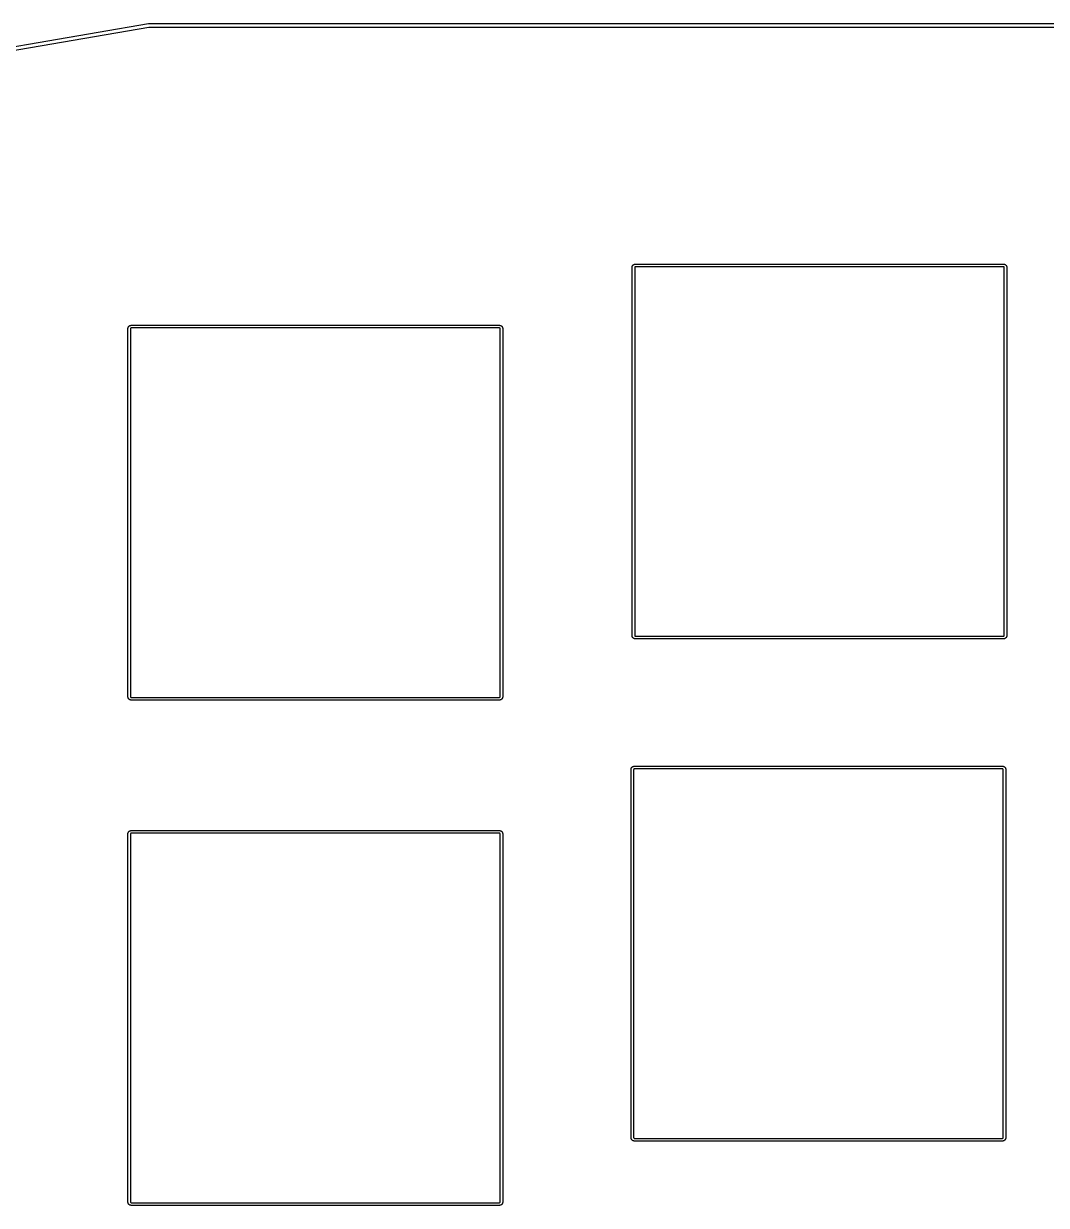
# Model space of a CAD drawing. Extents: x 69 to 219, y -146 to -41.
# Drawn here: x 111.46 to 150.27, y -85.4 to -40.56 of the extents above; entities that cross this region are included whole.
import ezdxf

# ---------------------------------------------------------------- set-up
doc = ezdxf.new("R2010")
doc.units = 0
doc.header["$MEASUREMENT"] = 0
doc.layers.add('BLACK', color=7, linetype='CONTINUOUS')

msp = doc.modelspace()

# ---------------------------------------------------------------- linework, layer by layer
at = {"layer": 'Black'}
for p, q in [((71.7423, -48.1861), (116.192, -40.5661)), ((116.211, -40.715), (71.7786, -48.332)), ((116.192, -40.5661), (116.199, -40.5661)), ((116.199, -40.5661), (116.205, -40.565)), ((116.205, -40.565), (210.82, -40.565)), ((210.813, -40.715), (116.211, -40.715)), ((134.556, -49.7737), (134.558, -49.7696)), ((134.558, -49.7696), (134.56, -49.7652)), ((134.56, -49.7652), (134.561, -49.7631)), ((134.561, -49.7608), (134.565, -49.7533)), ((134.561, -49.7631), (134.561, -49.7608)), ((134.565, -49.7533), (134.569, -49.7457)), ((134.569, -49.7457), (134.573, -49.7414)), ((134.573, -49.7414), (134.576, -49.7366)), ((134.576, -49.7366), (134.58, -49.7322)), ((134.58, -49.7322), (134.584, -49.7274)), ((134.584, -49.7274), (134.586, -49.7263)), ((134.586, -49.7263), (134.587, -49.725)), ((134.587, -49.7244), (134.588, -49.7235)), ((134.587, -49.725), (134.587, -49.7244)), ((134.588, -49.7235), (134.594, -49.7186)), ((134.594, -49.7186), (134.6, -49.7134)), ((134.6, -49.7134), (134.601, -49.7131)), ((134.601, -49.7124), (134.603, -49.7113)), ((134.601, -49.7131), (134.601, -49.7124)), ((134.603, -49.7113), (134.605, -49.71)), ((134.605, -49.71), (134.612, -49.7059)), ((134.612, -49.7059), (134.619, -49.7016)), ((134.619, -49.7016), (134.622, -49.7007)), ((134.622, -49.7007), (134.624, -49.6991)), ((134.624, -49.6991), (134.625, -49.699)), ((134.625, -49.6988), (134.633, -49.6961)), ((134.625, -49.699), (134.625, -49.6988)), ((134.633, -49.6961), (134.641, -49.6933)), ((134.641, -49.6932), (134.643, -49.6929)), ((134.641, -49.6933), (134.641, -49.6932)), ((134.641, -49.6933), (134.641, -49.6933)), ((134.643, -49.6929), (134.644, -49.6925)), ((134.644, -49.6925), (134.645, -49.6924)), ((134.645, -49.6922), (134.653, -49.6908)), ((134.645, -49.6924), (134.645, -49.6922)), ((134.653, -49.6908), (134.661, -49.6892)), ((134.661, -49.6892), (134.662, -49.6893)), ((134.662, -49.6893), (134.662, -49.6892)), ((134.662, -49.6892), (134.664, -49.6892)), ((134.664, -49.6892), (134.666, -49.6889)), ((134.666, -49.6889), (134.671, -49.6889)), ((134.671, -49.6889), (134.675, -49.6881)), ((134.675, -49.6881), (148.645, -49.6881)), ((148.645, -49.6881), (148.649, -49.6888)), ((148.649, -49.6888), (148.653, -49.6887)), ((148.653, -49.6887), (148.656, -49.6892)), ((148.656, -49.6892), (148.658, -49.6892)), ((148.658, -49.6892), (148.666, -49.6906)), ((148.666, -49.6906), (148.674, -49.6917)), ((148.674, -49.6917), (148.677, -49.6929)), ((148.677, -49.6929), (148.68, -49.6934)), ((148.68, -49.6934), (148.688, -49.6963)), ((148.688, -49.6963), (148.696, -49.6991)), ((148.696, -49.6991), (148.698, -49.7007)), ((148.698, -49.7007), (148.701, -49.7016)), ((148.701, -49.7016), (148.708, -49.7059)), ((148.708, -49.7059), (148.715, -49.71)), ((148.715, -49.71), (148.717, -49.7113)), ((148.717, -49.7113), (148.719, -49.7124)), ((148.719, -49.7124), (148.719, -49.7131)), ((148.719, -49.7131), (148.72, -49.7134)), ((148.72, -49.7134), (148.726, -49.7186)), ((148.726, -49.7186), (148.732, -49.7235)), ((148.732, -49.7235), (148.732, -49.7242)), ((148.732, -49.7242), (148.733, -49.7247)), ((148.733, -49.7247), (148.735, -49.7267)), ((148.735, -49.7267), (148.738, -49.7283)), ((148.738, -49.7283), (148.741, -49.7329)), ((148.741, -49.7329), (148.745, -49.7371)), ((148.745, -49.7371), (148.746, -49.7397)), ((148.746, -49.7397), (148.748, -49.742)), ((148.748, -49.742), (148.749, -49.7439)), ((148.749, -49.7439), (148.751, -49.7457)), ((148.751, -49.7457), (148.755, -49.7533)), ((148.755, -49.7533), (148.758, -49.759)), ((148.758, -49.759), (148.758, -49.7598)), ((148.758, -49.7598), (148.759, -49.7622)), ((148.759, -49.7622), (148.761, -49.7643)), ((148.761, -49.7643), (148.763, -49.77)), ((148.763, -49.77), (148.765, -49.7756)), ((134.549, -49.8143), (134.55, -49.8106)), ((134.549, -63.7843), (134.549, -49.8143)), ((134.55, -49.801), (134.551, -49.7933)), ((134.55, -49.8039), (134.55, -49.801)), ((134.55, -49.8068), (134.55, -49.8039)), ((134.55, -49.8106), (134.55, -49.8068)), ((134.551, -49.7933), (134.552, -49.7856)), ((134.552, -49.7856), (134.554, -49.7799)), ((134.554, -49.7799), (134.556, -49.7737)), ((134.65, -49.8103), (134.649, -49.8114)), ((134.649, -49.8114), (134.649, -49.8152)), ((134.649, -49.8152), (134.649, -49.8181)), ((134.649, -49.8181), (134.649, -63.7805)), ((134.651, -49.8071), (134.65, -49.8093)), ((134.65, -49.8093), (134.65, -49.8097)), ((134.65, -49.8097), (134.65, -49.8102)), ((134.65, -49.8102), (134.65, -49.8103)), ((134.653, -49.8015), (134.651, -49.8054)), ((134.651, -49.8054), (134.651, -49.8071)), ((134.654, -49.7997), (134.653, -49.8005)), ((134.653, -49.8005), (134.653, -49.8015)), ((134.653, -49.8015), (134.653, -49.8015)), ((134.655, -49.7989), (134.654, -49.7991)), ((134.654, -49.7991), (134.654, -49.7997)), ((134.658, -49.7952), (134.655, -49.7989)), ((134.66, -49.7931), (134.658, -49.7952)), ((134.661, -49.7927), (134.66, -49.7931)), ((134.662, -49.7923), (134.661, -49.7927)), ((134.661, -49.7927), (134.661, -49.7927)), ((134.664, -49.7908), (134.662, -49.7923)), ((134.669, -49.7892), (134.664, -49.7907)), ((134.664, -49.7907), (134.664, -49.7908)), ((134.673, -49.7884), (134.669, -49.7892)), ((134.669, -49.7892), (134.669, -49.7892)), ((134.678, -49.7884), (134.673, -49.7884)), ((134.68, -49.7881), (134.678, -49.7884)), ((148.641, -49.7881), (134.68, -49.7881)), ((148.644, -49.7886), (148.641, -49.7881)), ((148.648, -49.7885), (148.644, -49.7886)), ((148.649, -49.789), (148.648, -49.7885)), ((148.652, -49.7894), (148.649, -49.789)), ((148.652, -49.7895), (148.652, -49.7894)), ((148.656, -49.7907), (148.652, -49.7895)), ((148.656, -49.7908), (148.656, -49.7907)), ((148.658, -49.7923), (148.656, -49.7908)), ((148.659, -49.7927), (148.658, -49.7923)), ((148.66, -49.7931), (148.659, -49.7927)), ((148.659, -49.7927), (148.659, -49.7927)), ((148.662, -49.7953), (148.66, -49.7931)), ((148.664, -49.7966), (148.662, -49.7953)), ((148.666, -49.7985), (148.664, -49.7966)), ((148.667, -49.8015), (148.666, -49.7985)), ((148.667, -49.8016), (148.667, -49.8015)), ((148.669, -49.8042), (148.667, -49.8016)), ((148.67, -49.8066), (148.669, -49.8042)), ((148.67, -49.8072), (148.67, -49.8066)), ((148.67, -49.8077), (148.67, -49.8072)), ((148.67, -49.8097), (148.67, -49.8077)), ((148.67, -49.8102), (148.67, -49.8097)), ((148.67, -49.8103), (148.67, -49.8102)), ((148.671, -49.8114), (148.67, -49.8103)), ((148.671, -49.8152), (148.671, -49.8114)), ((148.671, -49.8181), (148.671, -49.8152)), ((148.671, -63.7805), (148.671, -49.8181)), ((148.765, -49.7756), (148.766, -49.7782)), ((148.766, -49.7782), (148.766, -49.7807)), ((148.766, -49.7807), (148.767, -49.7833)), ((148.767, -49.7833), (148.768, -49.7856)), ((148.768, -49.7856), (148.769, -49.7934)), ((148.769, -49.7934), (148.77, -49.801)), ((148.77, -49.801), (148.77, -49.8039)), ((148.77, -49.8039), (148.77, -49.8068)), ((148.77, -49.8068), (148.77, -49.8106)), ((148.77, -49.8106), (148.771, -49.8143)), ((148.771, -49.8143), (148.771, -63.7843)), ((115.514, -52.0142), (115.522, -52.0128)), ((115.522, -52.0128), (115.53, -52.0112)), ((115.53, -52.0112), (115.531, -52.0113)), ((115.531, -52.0113), (115.531, -52.0112)), ((115.531, -52.0112), (115.533, -52.0112)), ((115.533, -52.0112), (115.534, -52.011)), ((115.534, -52.011), (115.539, -52.0109)), ((115.539, -52.0109), (115.544, -52.01)), ((115.544, -52.01), (129.514, -52.01)), ((129.514, -52.01), (129.518, -52.0107)), ((129.518, -52.0107), (129.522, -52.0107)), ((129.522, -52.0107), (129.525, -52.0112)), ((129.525, -52.0112), (129.527, -52.0112)), ((129.527, -52.0112), (129.535, -52.0126)), ((129.535, -52.0126), (129.543, -52.0137)), ((115.418, -52.1362), (115.419, -52.1324)), ((115.418, -66.1062), (115.418, -52.1362)), ((115.419, -52.123), (115.42, -52.1155)), ((115.419, -52.1259), (115.419, -52.123)), ((115.419, -52.1286), (115.419, -52.1259)), ((115.419, -52.1324), (115.419, -52.1286)), ((115.42, -52.1155), (115.421, -52.1079)), ((115.421, -52.1079), (115.423, -52.1018)), ((115.423, -52.1018), (115.425, -52.0955)), ((115.425, -52.0955), (115.427, -52.0915)), ((115.427, -52.0915), (115.429, -52.0872)), ((115.429, -52.0872), (115.43, -52.0852)), ((115.43, -52.0826), (115.434, -52.0751)), ((115.43, -52.0828), (115.43, -52.0826)), ((115.43, -52.083), (115.43, -52.0828)), ((115.43, -52.0852), (115.43, -52.083)), ((115.434, -52.0751), (115.438, -52.0676)), ((115.438, -52.0676), (115.439, -52.0674)), ((115.439, -52.0672), (115.442, -52.0632)), ((115.439, -52.0674), (115.439, -52.0672)), ((115.442, -52.0632), (115.445, -52.0586)), ((115.445, -52.0586), (115.449, -52.0542)), ((115.449, -52.0542), (115.453, -52.0494)), ((115.453, -52.0494), (115.455, -52.0483)), ((115.455, -52.0483), (115.456, -52.047)), ((115.456, -52.0463), (115.457, -52.0455)), ((115.456, -52.047), (115.456, -52.0463)), ((115.457, -52.0455), (115.463, -52.0406)), ((115.463, -52.0406), (115.469, -52.0354)), ((115.469, -52.0354), (115.47, -52.0351)), ((115.47, -52.0344), (115.472, -52.0334)), ((115.47, -52.0351), (115.47, -52.0344)), ((115.472, -52.0334), (115.473, -52.0323)), ((115.473, -52.0323), (115.474, -52.0322)), ((115.474, -52.032), (115.481, -52.0277)), ((115.474, -52.0322), (115.474, -52.032)), ((115.481, -52.0277), (115.488, -52.0234)), ((115.488, -52.0234), (115.489, -52.0234)), ((115.489, -52.0233), (115.491, -52.0225)), ((115.489, -52.0234), (115.489, -52.0233)), ((115.491, -52.0225), (115.493, -52.0211)), ((115.493, -52.0211), (115.494, -52.021)), ((115.494, -52.0208), (115.502, -52.0181)), ((115.494, -52.021), (115.494, -52.0208)), ((115.502, -52.0181), (115.51, -52.0153)), ((115.51, -52.0152), (115.512, -52.0149)), ((115.51, -52.0153), (115.51, -52.0152)), ((115.51, -52.0153), (115.51, -52.0153)), ((115.512, -52.0149), (115.513, -52.0145)), ((115.513, -52.0145), (115.514, -52.0144)), ((115.514, -52.0144), (115.514, -52.0142)), ((115.519, -52.1321), (115.518, -52.1335)), ((115.518, -52.1335), (115.518, -52.1373)), ((115.518, -52.1373), (115.518, -52.14)), ((115.518, -52.14), (115.518, -66.1024)), ((115.52, -52.1274), (115.519, -52.1292)), ((115.519, -52.1292), (115.519, -52.1314)), ((115.519, -52.1314), (115.519, -52.1316)), ((115.519, -52.1316), (115.519, -52.1318)), ((115.519, -52.1318), (115.519, -52.1321)), ((115.522, -52.1233), (115.52, -52.1274)), ((115.523, -52.1217), (115.522, -52.1226)), ((115.522, -52.1226), (115.522, -52.1233)), ((115.524, -52.1209), (115.523, -52.1211)), ((115.523, -52.1211), (115.523, -52.1217)), ((115.527, -52.1172), (115.524, -52.1209)), ((115.529, -52.1149), (115.527, -52.1172)), ((115.533, -52.1129), (115.529, -52.1149)), ((115.538, -52.1112), (115.533, -52.1129)), ((115.543, -52.1103), (115.538, -52.1112)), ((115.538, -52.1112), (115.538, -52.1112)), ((115.548, -52.1102), (115.543, -52.1103)), ((115.549, -52.11), (115.548, -52.1102)), ((129.51, -52.11), (115.549, -52.11)), ((129.513, -52.1105), (129.51, -52.11)), ((129.517, -52.1105), (129.513, -52.1105)), ((129.518, -52.111), (129.517, -52.1105)), ((129.521, -52.1114), (129.518, -52.111)), ((129.521, -52.1115), (129.521, -52.1114)), ((129.525, -52.1128), (129.521, -52.1115)), ((129.529, -52.1149), (129.525, -52.1128)), ((129.531, -52.1173), (129.529, -52.1149)), ((129.533, -52.1186), (129.531, -52.1173)), ((129.535, -52.1206), (129.533, -52.1186)), ((129.538, -52.1261), (129.535, -52.1206)), ((129.539, -52.1286), (129.538, -52.1261)), ((129.539, -52.1293), (129.539, -52.1286)), ((129.539, -52.1297), (129.539, -52.1293)), ((129.539, -52.1311), (129.539, -52.1297)), ((129.539, -52.1318), (129.539, -52.1311)), ((129.539, -52.1321), (129.539, -52.1318)), ((129.54, -52.1335), (129.539, -52.1321)), ((129.54, -52.1373), (129.54, -52.1335)), ((129.54, -52.14), (129.54, -52.1373)), ((129.54, -66.1024), (129.54, -52.14)), ((129.543, -52.0137), (129.546, -52.0149)), ((129.546, -52.0149), (129.549, -52.0154)), ((129.549, -52.0154), (129.557, -52.0183)), ((129.557, -52.0183), (129.565, -52.0211)), ((129.565, -52.0211), (129.567, -52.0225)), ((129.567, -52.0225), (129.569, -52.0233)), ((129.569, -52.0233), (129.569, -52.0234)), ((129.569, -52.0234), (129.57, -52.0234)), ((129.57, -52.0234), (129.577, -52.0277)), ((129.577, -52.0277), (129.584, -52.032)), ((129.584, -52.032), (129.584, -52.0322)), ((129.584, -52.0322), (129.585, -52.0323)), ((129.585, -52.0323), (129.586, -52.0334)), ((129.586, -52.0334), (129.588, -52.0344)), ((129.588, -52.0344), (129.588, -52.0351)), ((129.588, -52.0351), (129.589, -52.0354)), ((129.589, -52.0354), (129.595, -52.0406)), ((129.595, -52.0406), (129.601, -52.0455)), ((129.601, -52.0455), (129.601, -52.0462)), ((129.601, -52.0462), (129.602, -52.0467)), ((129.602, -52.0467), (129.604, -52.0487)), ((129.604, -52.0487), (129.607, -52.0503)), ((129.607, -52.0503), (129.61, -52.0549)), ((129.61, -52.0549), (129.614, -52.0591)), ((129.614, -52.0591), (129.615, -52.0617)), ((129.615, -52.0617), (129.617, -52.064)), ((129.617, -52.064), (129.618, -52.0657)), ((129.618, -52.0657), (129.619, -52.0672)), ((129.619, -52.0672), (129.619, -52.0674)), ((129.619, -52.0674), (129.62, -52.0676)), ((129.62, -52.0676), (129.624, -52.0751)), ((129.624, -52.0751), (129.627, -52.0816)), ((129.627, -52.0816), (129.627, -52.0818)), ((129.627, -52.0818), (129.627, -52.0823)), ((129.627, -52.0823), (129.628, -52.0826)), ((129.628, -52.0826), (129.628, -52.0826)), ((129.628, -52.0826), (129.628, -52.0841)), ((129.628, -52.0841), (129.63, -52.0862)), ((129.63, -52.0862), (129.632, -52.092)), ((129.632, -52.092), (129.634, -52.0976)), ((129.634, -52.0976), (129.635, -52.1002)), ((129.635, -52.1002), (129.635, -52.1026)), ((129.635, -52.1026), (129.636, -52.1053)), ((129.636, -52.1053), (129.637, -52.1079)), ((129.637, -52.1079), (129.638, -52.1155)), ((129.638, -52.1155), (129.639, -52.123)), ((129.639, -52.123), (129.639, -52.1259)), ((129.639, -52.1259), (129.639, -52.1286)), ((129.639, -52.1286), (129.639, -52.1324)), ((129.639, -52.1324), (129.64, -52.1362)), ((129.64, -52.1362), (129.64, -66.1062)), ((134.55, -63.7881), (134.549, -63.7843)), ((134.55, -63.7919), (134.55, -63.7881)), ((134.55, -63.7946), (134.55, -63.7919)), ((134.55, -63.7975), (134.55, -63.7946)), ((134.551, -63.8052), (134.55, -63.7975)), ((134.552, -63.8128), (134.551, -63.8052)), ((134.554, -63.8186), (134.552, -63.8128)), ((134.556, -63.8248), (134.554, -63.8186)), ((134.558, -63.8289), (134.556, -63.8248)), ((134.56, -63.8333), (134.558, -63.8289)), ((134.561, -63.8353), (134.56, -63.8333)), ((134.561, -63.8375), (134.561, -63.8353)), ((134.561, -63.8377), (134.561, -63.8375)), ((134.561, -63.8379), (134.561, -63.8377)), ((134.565, -63.8454), (134.561, -63.8379)), ((134.569, -63.8529), (134.565, -63.8454)), ((134.57, -63.8531), (134.569, -63.8529)), ((134.57, -63.8533), (134.57, -63.8531)), ((134.573, -63.8573), (134.57, -63.8533)), ((134.576, -63.8619), (134.573, -63.8573)), ((134.58, -63.8663), (134.576, -63.8619)), ((134.584, -63.8711), (134.58, -63.8663)), ((134.586, -63.8722), (134.584, -63.8711)), ((134.587, -63.8735), (134.586, -63.8722)), ((134.587, -63.8742), (134.587, -63.8735)), ((134.588, -63.875), (134.587, -63.8742)), ((134.594, -63.8799), (134.588, -63.875)), ((134.6, -63.8851), (134.594, -63.8799)), ((134.601, -63.8854), (134.6, -63.8851)), ((134.601, -63.8861), (134.601, -63.8854)), ((134.603, -63.8872), (134.601, -63.8861)), ((134.605, -63.8885), (134.603, -63.8872)), ((134.612, -63.8926), (134.605, -63.8885)), ((134.619, -63.8969), (134.612, -63.8926)), ((134.622, -63.8978), (134.619, -63.8969)), ((134.624, -63.8994), (134.622, -63.8978)), ((134.625, -63.8995), (134.624, -63.8994)), ((134.625, -63.8997), (134.625, -63.8995)), ((134.633, -63.9024), (134.625, -63.8997)), ((134.641, -63.9052), (134.633, -63.9024)), ((134.641, -63.9053), (134.641, -63.9052)), ((134.641, -63.9052), (134.641, -63.9052)), ((134.643, -63.9056), (134.641, -63.9053)), ((134.644, -63.906), (134.643, -63.9056)), ((134.645, -63.9061), (134.644, -63.906)), ((134.645, -63.9063), (134.645, -63.9061)), ((134.653, -63.9077), (134.645, -63.9063)), ((134.649, -63.7805), (134.649, -63.7832)), ((134.649, -63.7832), (134.649, -63.787)), ((134.649, -63.787), (134.65, -63.7882)), ((134.65, -63.7882), (134.65, -63.7883)), ((134.65, -63.7883), (134.65, -63.7888)), ((134.65, -63.7888), (134.65, -63.7892)), ((134.65, -63.7892), (134.651, -63.7914)), ((134.651, -63.7914), (134.651, -63.7931)), ((134.651, -63.7931), (134.653, -63.7972)), ((134.653, -63.7972), (134.653, -63.7979)), ((134.653, -63.7979), (134.654, -63.7988)), ((134.661, -63.9093), (134.653, -63.9077)), ((134.654, -63.7988), (134.654, -63.7994)), ((134.654, -63.7994), (134.655, -63.7996)), ((134.655, -63.7996), (134.658, -63.8033)), ((134.658, -63.8033), (134.66, -63.8054)), ((134.66, -63.8054), (134.661, -63.8058)), ((134.661, -63.8058), (134.661, -63.8058)), ((134.661, -63.8058), (134.662, -63.8062)), ((134.662, -63.9092), (134.661, -63.9093)), ((134.662, -63.8062), (134.664, -63.8077)), ((134.662, -63.9093), (134.662, -63.9092)), ((134.664, -63.9093), (134.662, -63.9093)), ((134.664, -63.8077), (134.664, -63.8078)), ((134.664, -63.8078), (134.669, -63.8093)), ((134.665, -63.9095), (134.664, -63.9093)), ((134.67, -63.9096), (134.665, -63.9095)), ((134.669, -63.8093), (134.669, -63.8093)), ((134.669, -63.8093), (134.674, -63.8102)), ((134.675, -63.9105), (134.67, -63.9096)), ((134.674, -63.8102), (134.679, -63.8103)), ((148.645, -63.9105), (134.675, -63.9105)), ((134.679, -63.8103), (134.68, -63.8105)), ((134.68, -63.8105), (148.641, -63.8105)), ((148.641, -63.8105), (148.644, -63.81)), ((148.644, -63.81), (148.648, -63.81)), ((148.649, -63.9098), (148.645, -63.9105)), ((148.648, -63.81), (148.649, -63.8095)), ((148.649, -63.8095), (148.652, -63.8091)), ((148.653, -63.9098), (148.649, -63.9098)), ((148.652, -63.809), (148.656, -63.8078)), ((148.652, -63.8091), (148.652, -63.809)), ((148.656, -63.9093), (148.653, -63.9098)), ((148.656, -63.8077), (148.658, -63.8062)), ((148.656, -63.8078), (148.656, -63.8077)), ((148.658, -63.9093), (148.656, -63.9093)), ((148.658, -63.8062), (148.659, -63.8058)), ((148.666, -63.9079), (148.658, -63.9093)), ((148.659, -63.8058), (148.66, -63.8054)), ((148.659, -63.8058), (148.659, -63.8058)), ((148.66, -63.8054), (148.662, -63.8032)), ((148.662, -63.8032), (148.664, -63.8019)), ((148.664, -63.8019), (148.666, -63.7999)), ((148.666, -63.7999), (148.669, -63.7944)), ((148.674, -63.9068), (148.666, -63.9079)), ((148.669, -63.7944), (148.67, -63.7919)), ((148.67, -63.7882), (148.671, -63.787)), ((148.67, -63.7883), (148.67, -63.7882)), ((148.67, -63.7888), (148.67, -63.7883)), ((148.67, -63.7908), (148.67, -63.7888)), ((148.67, -63.7913), (148.67, -63.7908)), ((148.67, -63.7919), (148.67, -63.7913)), ((148.671, -63.7832), (148.671, -63.7805)), ((148.671, -63.787), (148.671, -63.7832)), ((148.677, -63.9056), (148.674, -63.9068)), ((148.68, -63.9051), (148.677, -63.9056)), ((148.688, -63.9022), (148.68, -63.9051)), ((148.696, -63.8994), (148.688, -63.9022)), ((148.698, -63.8978), (148.696, -63.8994)), ((148.701, -63.8969), (148.698, -63.8978)), ((148.708, -63.8926), (148.701, -63.8969)), ((148.715, -63.8885), (148.708, -63.8926)), ((148.717, -63.8872), (148.715, -63.8885)), ((148.719, -63.8861), (148.717, -63.8872)), ((148.72, -63.8851), (148.719, -63.8854)), ((148.719, -63.8854), (148.719, -63.8861)), ((148.726, -63.8799), (148.72, -63.8851)), ((148.732, -63.875), (148.726, -63.8799)), ((148.733, -63.8738), (148.732, -63.8743)), ((148.732, -63.8743), (148.732, -63.875)), ((148.735, -63.8718), (148.733, -63.8738)), ((148.738, -63.8702), (148.735, -63.8718)), ((148.741, -63.8656), (148.738, -63.8702)), ((148.745, -63.8614), (148.741, -63.8656)), ((148.746, -63.8588), (148.745, -63.8614)), ((148.748, -63.8565), (148.746, -63.8588)), ((148.749, -63.8548), (148.748, -63.8565)), ((148.75, -63.8533), (148.749, -63.8548)), ((148.751, -63.8529), (148.75, -63.8531)), ((148.75, -63.8531), (148.75, -63.8533)), ((148.755, -63.8454), (148.751, -63.8529)), ((148.758, -63.8389), (148.755, -63.8454)), ((148.759, -63.8379), (148.758, -63.8382)), ((148.758, -63.8382), (148.758, -63.8387)), ((148.758, -63.8387), (148.758, -63.8389)), ((148.761, -63.8342), (148.759, -63.8363)), ((148.759, -63.8363), (148.759, -63.8379)), ((148.759, -63.8379), (148.759, -63.8379)), ((148.763, -63.8285), (148.761, -63.8342)), ((148.765, -63.8229), (148.763, -63.8285)), ((148.766, -63.8203), (148.765, -63.8229)), ((148.767, -63.8152), (148.766, -63.8178)), ((148.766, -63.8178), (148.766, -63.8203)), ((148.768, -63.8128), (148.767, -63.8152)), ((148.769, -63.8051), (148.768, -63.8128)), ((148.77, -63.7975), (148.769, -63.8051)), ((148.771, -63.7843), (148.77, -63.7881)), ((148.77, -63.7881), (148.77, -63.7919)), ((148.77, -63.7919), (148.77, -63.7946)), ((148.77, -63.7946), (148.77, -63.7975)), ((115.419, -66.1099), (115.418, -66.1062)), ((115.419, -66.1137), (115.419, -66.1099)), ((115.419, -66.1166), (115.419, -66.1137)), ((115.419, -66.1195), (115.419, -66.1166)), ((115.42, -66.1272), (115.419, -66.1195)), ((115.421, -66.1349), (115.42, -66.1272)), ((115.423, -66.1406), (115.421, -66.1349)), ((115.425, -66.1468), (115.423, -66.1406)), ((115.427, -66.1509), (115.425, -66.1468)), ((115.429, -66.1553), (115.427, -66.1509)), ((115.43, -66.1574), (115.429, -66.1553)), ((115.43, -66.1597), (115.43, -66.1574)), ((115.43, -66.1598), (115.43, -66.1597)), ((115.43, -66.1597), (115.43, -66.1597)), ((115.435, -66.1674), (115.43, -66.1598)), ((115.439, -66.175), (115.435, -66.1674)), ((115.439, -66.1751), (115.439, -66.175)), ((115.439, -66.1752), (115.439, -66.1751)), ((115.442, -66.179), (115.439, -66.1752)), ((115.445, -66.1836), (115.442, -66.179)), ((115.449, -66.1881), (115.445, -66.1836)), ((115.453, -66.1931), (115.449, -66.1881)), ((115.455, -66.1942), (115.453, -66.1931)), ((115.456, -66.1955), (115.455, -66.1942)), ((115.457, -66.1964), (115.456, -66.1955)), ((115.457, -66.1975), (115.457, -66.1964)), ((115.463, -66.2021), (115.457, -66.1975)), ((115.469, -66.2071), (115.463, -66.2021)), ((115.47, -66.2076), (115.469, -66.2071)), ((115.471, -66.2084), (115.47, -66.2076)), ((115.472, -66.2092), (115.471, -66.2084)), ((115.473, -66.2101), (115.472, -66.2092)), ((115.481, -66.2145), (115.473, -66.2101)), ((115.488, -66.2189), (115.481, -66.2145)), ((115.491, -66.22), (115.488, -66.2189)), ((115.494, -66.2216), (115.491, -66.22)), ((115.502, -66.2243), (115.494, -66.2216)), ((115.51, -66.2271), (115.502, -66.2243)), ((115.512, -66.2274), (115.51, -66.2271)), ((115.513, -66.228), (115.512, -66.2274)), ((115.514, -66.2281), (115.513, -66.228)), ((115.514, -66.2283), (115.514, -66.2281)), ((115.522, -66.2297), (115.514, -66.2283)), ((115.518, -66.1024), (115.518, -66.1053)), ((115.518, -66.1053), (115.518, -66.1091)), ((115.518, -66.1091), (115.519, -66.1102)), ((115.519, -66.1102), (115.519, -66.1103)), ((115.519, -66.1103), (115.519, -66.1108)), ((115.519, -66.1108), (115.519, -66.1112)), ((115.519, -66.1112), (115.52, -66.1134)), ((115.52, -66.1134), (115.52, -66.1151)), ((115.52, -66.1151), (115.522, -66.1191)), ((115.522, -66.1191), (115.522, -66.1199)), ((115.522, -66.1199), (115.523, -66.121)), ((115.53, -66.2313), (115.522, -66.2297)), ((115.523, -66.121), (115.523, -66.1215)), ((115.523, -66.1215), (115.524, -66.1216)), ((115.524, -66.1216), (115.527, -66.1254)), ((115.527, -66.1254), (115.527, -66.1254)), ((115.527, -66.1254), (115.529, -66.1273)), ((115.529, -66.1273), (115.533, -66.1296)), ((115.531, -66.2312), (115.53, -66.2313)), ((115.531, -66.2313), (115.531, -66.2312)), ((115.533, -66.2313), (115.531, -66.2313)), ((115.533, -66.1296), (115.533, -66.1296)), ((115.533, -66.1296), (115.533, -66.1297)), ((115.533, -66.1297), (115.538, -66.1313)), ((115.535, -66.2316), (115.533, -66.2313)), ((115.54, -66.2316), (115.535, -66.2316)), ((115.538, -66.1313), (115.538, -66.1313)), ((115.538, -66.1313), (115.542, -66.1321)), ((115.544, -66.2324), (115.54, -66.2316)), ((115.542, -66.1321), (115.547, -66.1321)), ((129.514, -66.2324), (115.544, -66.2324)), ((115.547, -66.1321), (115.549, -66.1324)), ((115.549, -66.1324), (129.51, -66.1324)), ((129.51, -66.1324), (129.513, -66.1319)), ((129.513, -66.1319), (129.517, -66.132)), ((129.518, -66.2317), (129.514, -66.2324)), ((129.517, -66.132), (129.518, -66.1315)), ((129.518, -66.1315), (129.521, -66.1311)), ((129.522, -66.2318), (129.518, -66.2317)), ((129.521, -66.1311), (129.522, -66.1307)), ((129.522, -66.1307), (129.525, -66.1296)), ((129.525, -66.2313), (129.522, -66.2318)), ((129.525, -66.1296), (129.529, -66.1273)), ((129.527, -66.2313), (129.525, -66.2313)), ((129.535, -66.2299), (129.527, -66.2313)), ((129.529, -66.1273), (129.531, -66.1254)), ((129.531, -66.1254), (129.533, -66.1239)), ((129.533, -66.1239), (129.535, -66.122)), ((129.535, -66.1218), (129.538, -66.1163)), ((129.535, -66.122), (129.535, -66.1218)), ((129.543, -66.2288), (129.535, -66.2299)), ((129.538, -66.1163), (129.539, -66.1139)), ((129.539, -66.1102), (129.54, -66.1091)), ((129.539, -66.1103), (129.539, -66.1102)), ((129.539, -66.1108), (129.539, -66.1103)), ((129.539, -66.1128), (129.539, -66.1108)), ((129.539, -66.1133), (129.539, -66.1128)), ((129.539, -66.1139), (129.539, -66.1133)), ((129.54, -66.1053), (129.54, -66.1024)), ((129.54, -66.1091), (129.54, -66.1053)), ((129.547, -66.2274), (129.543, -66.2288)), ((129.55, -66.2268), (129.547, -66.2274)), ((129.557, -66.2241), (129.55, -66.2268)), ((129.564, -66.2216), (129.557, -66.2241)), ((129.567, -66.22), (129.564, -66.2216)), ((129.57, -66.2189), (129.567, -66.22)), ((129.577, -66.2145), (129.57, -66.2189)), ((129.585, -66.2101), (129.577, -66.2145)), ((129.586, -66.2092), (129.585, -66.2101)), ((129.587, -66.2084), (129.586, -66.2092)), ((129.588, -66.2076), (129.587, -66.2084)), ((129.589, -66.2071), (129.588, -66.2076)), ((129.595, -66.2021), (129.589, -66.2071)), ((129.601, -66.1975), (129.595, -66.2021)), ((129.602, -66.1958), (129.601, -66.1964)), ((129.601, -66.1964), (129.601, -66.1975)), ((129.604, -66.1936), (129.602, -66.1958)), ((129.607, -66.192), (129.604, -66.1936)), ((129.61, -66.1875), (129.607, -66.192)), ((129.614, -66.1834), (129.61, -66.1875)), ((129.616, -66.1806), (129.614, -66.1834)), ((129.617, -66.1782), (129.616, -66.1806)), ((129.618, -66.1766), (129.617, -66.1782)), ((129.619, -66.1752), (129.618, -66.1766)), ((129.623, -66.1675), (129.619, -66.175)), ((129.619, -66.175), (129.619, -66.1751)), ((129.619, -66.1751), (129.619, -66.1752)), ((129.627, -66.1613), (129.623, -66.1675)), ((129.628, -66.1583), (129.627, -66.1607)), ((129.627, -66.1607), (129.627, -66.1613)), ((129.63, -66.1562), (129.628, -66.1583)), ((129.632, -66.1505), (129.63, -66.1562)), ((129.634, -66.1449), (129.632, -66.1505)), ((129.635, -66.1423), (129.634, -66.1449)), ((129.636, -66.1372), (129.635, -66.1398)), ((129.635, -66.1398), (129.635, -66.1423)), ((129.637, -66.1349), (129.636, -66.1372)), ((129.638, -66.1271), (129.637, -66.1349)), ((129.639, -66.1195), (129.638, -66.1271)), ((129.64, -66.1062), (129.639, -66.1099)), ((129.639, -66.1099), (129.639, -66.1137)), ((129.639, -66.1137), (129.639, -66.1166)), ((129.639, -66.1166), (129.639, -66.1195)), ((134.51, -68.8664), (134.511, -68.8592)), ((134.51, -82.8364), (134.51, -68.8664)), ((134.511, -68.8592), (134.512, -68.8519)), ((134.512, -68.8513), (134.513, -68.8457)), ((134.512, -68.8519), (134.512, -68.8513)), ((134.513, -68.8457), (134.514, -68.8381)), ((134.514, -68.8381), (134.515, -68.8355)), ((134.515, -68.8355), (134.516, -68.8328)), ((134.516, -68.8328), (134.518, -68.8251)), ((134.518, -68.8251), (134.521, -68.8174)), ((134.521, -68.8174), (134.523, -68.8124)), ((134.523, -68.8124), (134.526, -68.8068)), ((134.526, -68.8068), (134.529, -68.8023)), ((134.529, -68.8023), (134.532, -68.7974)), ((134.532, -68.7974), (134.533, -68.796)), ((134.533, -68.796), (134.534, -68.7944)), ((134.534, -68.7929), (134.539, -68.7869)), ((134.534, -68.7937), (134.534, -68.7929)), ((134.534, -68.7944), (134.534, -68.7937)), ((134.539, -68.7869), (134.544, -68.7806)), ((134.544, -68.7806), (134.545, -68.7802)), ((134.545, -68.7795), (134.549, -68.7766)), ((134.545, -68.7802), (134.545, -68.7795)), ((134.549, -68.7766), (134.552, -68.773)), ((134.552, -68.773), (134.557, -68.7699)), ((134.557, -68.7699), (134.56, -68.7663)), ((134.56, -68.7663), (134.565, -68.7635)), ((134.565, -68.7635), (134.57, -68.7598)), ((134.57, -68.7598), (134.576, -68.757)), ((134.576, -68.757), (134.581, -68.7537)), ((134.581, -68.7537), (134.584, -68.7526)), ((134.584, -68.7526), (134.587, -68.751)), ((134.587, -68.751), (134.594, -68.7485)), ((134.594, -68.7485), (134.601, -68.7458)), ((134.601, -68.7458), (134.603, -68.7453)), ((134.603, -68.7453), (134.606, -68.7445)), ((134.606, -68.7444), (134.614, -68.7429)), ((134.606, -68.7445), (134.606, -68.7444)), ((134.606, -68.7444), (134.606, -68.7444)), ((134.611, -68.867), (134.61, -68.8731)), ((134.61, -68.8731), (134.61, -82.8297)), ((134.612, -68.8624), (134.611, -68.867)), ((134.613, -68.8568), (134.612, -68.8576)), ((134.612, -68.8576), (134.612, -68.8578)), ((134.612, -68.8578), (134.612, -68.8582)), ((134.612, -68.8582), (134.612, -68.8595)), ((134.612, -68.8595), (134.612, -68.8598)), ((134.612, -68.8598), (134.612, -68.8609)), ((134.612, -68.8609), (134.612, -68.862)), ((134.612, -68.862), (134.612, -68.8624)), ((134.614, -68.8548), (134.613, -68.8561)), ((134.613, -68.8561), (134.613, -68.8568)), ((134.614, -68.7429), (134.623, -68.7414)), ((134.617, -68.8499), (134.614, -68.8541)), ((134.614, -68.8541), (134.614, -68.8548)), ((134.619, -68.8481), (134.617, -68.8493)), ((134.617, -68.8493), (134.617, -68.8499)), ((134.62, -68.8468), (134.619, -68.8481)), ((134.621, -68.8464), (134.62, -68.8468)), ((134.622, -68.8453), (134.621, -68.8458)), ((134.621, -68.8458), (134.621, -68.8464)), ((134.623, -68.8448), (134.622, -68.8453)), ((134.623, -68.7414), (134.623, -68.7414)), ((134.623, -68.7414), (134.623, -68.7414)), ((134.623, -68.7414), (134.626, -68.7414)), ((134.626, -68.843), (134.623, -68.8448)), ((134.626, -68.7414), (134.629, -68.7409)), ((134.629, -68.8419), (134.626, -68.843)), ((134.629, -68.7409), (134.633, -68.7409)), ((134.63, -68.8414), (134.629, -68.8419)), ((134.634, -68.8407), (134.63, -68.8414)), ((134.633, -68.7409), (134.637, -68.7402)), ((134.638, -68.8407), (134.634, -68.8407)), ((134.637, -68.7402), (148.607, -68.7402)), ((134.641, -68.8402), (134.638, -68.8407)), ((148.602, -68.8402), (134.641, -68.8402)), ((148.603, -68.8404), (148.602, -68.8402)), ((148.608, -68.8405), (148.603, -68.8404)), ((148.607, -68.7402), (148.612, -68.7411)), ((148.613, -68.8414), (148.608, -68.8405)), ((148.612, -68.7411), (148.617, -68.7412)), ((148.617, -68.8426), (148.613, -68.8414)), ((148.613, -68.8414), (148.613, -68.8414)), ((148.617, -68.7412), (148.618, -68.7414)), ((148.622, -68.8454), (148.617, -68.8426)), ((148.618, -68.7414), (148.62, -68.7414)), ((148.62, -68.7414), (148.62, -68.7414)), ((148.62, -68.7414), (148.62, -68.7414)), ((148.62, -68.7414), (148.629, -68.7429)), ((148.624, -68.8472), (148.622, -68.8454)), ((148.626, -68.8489), (148.624, -68.8472)), ((148.624, -68.8472), (148.624, -68.8472)), ((148.628, -68.8521), (148.626, -68.8489)), ((148.63, -68.8542), (148.628, -68.8521)), ((148.629, -68.7429), (148.637, -68.7444)), ((148.63, -68.8545), (148.63, -68.8542)), ((148.63, -68.8542), (148.63, -68.8542)), ((148.63, -68.8563), (148.63, -68.8545)), ((148.631, -68.8576), (148.63, -68.8563)), ((148.631, -68.8578), (148.631, -68.8576)), ((148.632, -68.8614), (148.631, -68.8578)), ((148.633, -68.864), (148.632, -68.8614)), ((148.633, -68.8673), (148.633, -68.864)), ((148.633, -68.8702), (148.633, -68.8673)), ((148.633, -82.8326), (148.633, -68.8702)), ((148.637, -68.7444), (148.637, -68.7444)), ((148.637, -68.7444), (148.637, -68.7445)), ((148.637, -68.7445), (148.639, -68.7451)), ((148.639, -68.7451), (148.641, -68.7455)), ((148.641, -68.7455), (148.643, -68.7461)), ((148.643, -68.7461), (148.645, -68.7462)), ((148.645, -68.7462), (148.651, -68.749)), ((148.651, -68.749), (148.658, -68.7514)), ((148.658, -68.7514), (148.659, -68.7524)), ((148.659, -68.7524), (148.661, -68.7529)), ((148.661, -68.7529), (148.662, -68.7534)), ((148.662, -68.7534), (148.663, -68.7536)), ((148.663, -68.7536), (148.669, -68.7575)), ((148.669, -68.7575), (148.676, -68.7611)), ((148.676, -68.7611), (148.677, -68.7619)), ((148.677, -68.7619), (148.678, -68.7625)), ((148.678, -68.7625), (148.679, -68.7634)), ((148.679, -68.7634), (148.68, -68.7642)), ((148.68, -68.7642), (148.681, -68.765)), ((148.681, -68.765), (148.682, -68.7655)), ((148.682, -68.7655), (148.688, -68.7705)), ((148.688, -68.7705), (148.694, -68.7751)), ((148.694, -68.7751), (148.694, -68.7762)), ((148.694, -68.7762), (148.695, -68.7771)), ((148.695, -68.7771), (148.696, -68.7784)), ((148.696, -68.7784), (148.698, -68.7795)), ((148.698, -68.7795), (148.698, -68.7802)), ((148.698, -68.7802), (148.699, -68.7806)), ((148.699, -68.7806), (148.704, -68.7869)), ((148.704, -68.7869), (148.709, -68.7929)), ((148.709, -68.7929), (148.709, -68.7934)), ((148.709, -68.7934), (148.71, -68.7958)), ((148.71, -68.7958), (148.713, -68.7978)), ((148.713, -68.7978), (148.715, -68.8029)), ((148.715, -68.8029), (148.719, -68.8076)), ((148.719, -68.8076), (148.719, -68.8105)), ((148.719, -68.8105), (148.721, -68.8132)), ((148.721, -68.8132), (148.721, -68.8154)), ((148.721, -68.8154), (148.722, -68.8174)), ((148.722, -68.8174), (148.725, -68.8251)), ((148.725, -68.8251), (148.727, -68.831)), ((148.727, -68.831), (148.727, -68.8317)), ((148.727, -68.8317), (148.728, -68.834)), ((148.728, -68.834), (148.729, -68.8361)), ((148.729, -68.8361), (148.73, -68.8423)), ((148.73, -68.8423), (148.732, -68.8484)), ((148.732, -68.8484), (148.732, -68.8508)), ((148.732, -68.8508), (148.732, -68.8532)), ((148.732, -68.8532), (148.732, -68.856)), ((148.732, -68.856), (148.732, -68.8589)), ((148.732, -68.8589), (148.732, -68.8627)), ((148.732, -68.8627), (148.733, -68.8664)), ((148.733, -68.8664), (148.733, -82.8364)), ((115.419, -71.2942), (115.42, -71.2865)), ((115.42, -71.2865), (115.421, -71.2788)), ((115.421, -71.2788), (115.423, -71.2731)), ((115.423, -71.2731), (115.425, -71.2669)), ((115.425, -71.2669), (115.427, -71.2628)), ((115.427, -71.2628), (115.429, -71.2584)), ((115.429, -71.2584), (115.43, -71.2563)), ((115.43, -71.2539), (115.435, -71.2463)), ((115.43, -71.254), (115.43, -71.2539)), ((115.43, -71.2563), (115.43, -71.254)), ((115.43, -71.254), (115.43, -71.254)), ((115.435, -71.2463), (115.439, -71.2387)), ((115.439, -71.2385), (115.442, -71.2347)), ((115.439, -71.2386), (115.439, -71.2385)), ((115.439, -71.2387), (115.439, -71.2386)), ((115.442, -71.2347), (115.445, -71.2301)), ((115.445, -71.2301), (115.449, -71.2255)), ((115.449, -71.2255), (115.453, -71.2206)), ((115.453, -71.2206), (115.455, -71.2195)), ((115.455, -71.2195), (115.456, -71.2182)), ((115.456, -71.2182), (115.457, -71.2173)), ((115.457, -71.2162), (115.463, -71.2116)), ((115.457, -71.2173), (115.457, -71.2162)), ((115.463, -71.2116), (115.469, -71.2066)), ((115.469, -71.2066), (115.47, -71.2061)), ((115.47, -71.2061), (115.471, -71.2053)), ((115.471, -71.2053), (115.472, -71.2045)), ((115.472, -71.2045), (115.473, -71.2036)), ((115.473, -71.2036), (115.481, -71.1992)), ((115.481, -71.1992), (115.488, -71.1948)), ((115.488, -71.1948), (115.491, -71.1937)), ((115.491, -71.1937), (115.494, -71.1921)), ((115.494, -71.1921), (115.502, -71.1894)), ((115.502, -71.1894), (115.51, -71.1866)), ((115.51, -71.1866), (115.512, -71.1863)), ((115.512, -71.1863), (115.513, -71.1857)), ((115.513, -71.1857), (115.514, -71.1856)), ((115.514, -71.1854), (115.522, -71.184)), ((115.514, -71.1856), (115.514, -71.1854)), ((115.522, -71.184), (115.53, -71.1824)), ((115.523, -71.2927), (115.522, -71.2938)), ((115.524, -71.2921), (115.523, -71.2922)), ((115.523, -71.2922), (115.523, -71.2927)), ((115.527, -71.2883), (115.524, -71.2921)), ((115.529, -71.2864), (115.527, -71.2883)), ((115.527, -71.2883), (115.527, -71.2883)), ((115.533, -71.2841), (115.529, -71.2864)), ((115.53, -71.1824), (115.531, -71.1825)), ((115.531, -71.1825), (115.531, -71.1824)), ((115.531, -71.1824), (115.533, -71.1824)), ((115.533, -71.1824), (115.535, -71.1821)), ((115.538, -71.2824), (115.533, -71.284)), ((115.533, -71.284), (115.533, -71.284)), ((115.533, -71.284), (115.533, -71.2841)), ((115.535, -71.1821), (115.54, -71.1821)), ((115.542, -71.2816), (115.538, -71.2824)), ((115.538, -71.2824), (115.538, -71.2824)), ((115.54, -71.1821), (115.544, -71.1813)), ((115.547, -71.2816), (115.542, -71.2816)), ((115.544, -71.1813), (129.514, -71.1813)), ((115.549, -71.2813), (115.547, -71.2816)), ((129.51, -71.2813), (115.549, -71.2813)), ((129.513, -71.2818), (129.51, -71.2813)), ((129.517, -71.2817), (129.513, -71.2818)), ((129.514, -71.1813), (129.518, -71.182)), ((129.518, -71.2822), (129.517, -71.2817)), ((129.518, -71.182), (129.522, -71.1819)), ((129.521, -71.2826), (129.518, -71.2822)), ((129.522, -71.283), (129.521, -71.2826)), ((129.522, -71.1819), (129.525, -71.1824)), ((129.525, -71.2841), (129.522, -71.283)), ((129.525, -71.1824), (129.527, -71.1824)), ((129.529, -71.2864), (129.525, -71.2841)), ((129.527, -71.1824), (129.535, -71.1838)), ((129.531, -71.2883), (129.529, -71.2864)), ((129.533, -71.2898), (129.531, -71.2883)), ((129.535, -71.2917), (129.533, -71.2898)), ((129.535, -71.1838), (129.543, -71.1849)), ((129.535, -71.2918), (129.535, -71.2917)), ((129.538, -71.2974), (129.535, -71.2918)), ((129.543, -71.1849), (129.547, -71.1863)), ((129.547, -71.1863), (129.55, -71.1869)), ((129.55, -71.1869), (129.557, -71.1896)), ((129.557, -71.1896), (129.564, -71.1921)), ((129.564, -71.1921), (129.567, -71.1937)), ((129.567, -71.1937), (129.57, -71.1948)), ((129.57, -71.1948), (129.577, -71.1992)), ((129.577, -71.1992), (129.585, -71.2036)), ((129.585, -71.2036), (129.586, -71.2045)), ((129.586, -71.2045), (129.587, -71.2053)), ((129.587, -71.2053), (129.588, -71.2061)), ((129.588, -71.2061), (129.589, -71.2066)), ((129.589, -71.2066), (129.595, -71.2116)), ((129.595, -71.2116), (129.601, -71.2162)), ((129.601, -71.2162), (129.601, -71.2173)), ((129.601, -71.2173), (129.602, -71.2179)), ((129.602, -71.2179), (129.604, -71.2201)), ((129.604, -71.2201), (129.607, -71.2217)), ((129.607, -71.2217), (129.61, -71.2262)), ((129.61, -71.2262), (129.614, -71.2303)), ((129.614, -71.2303), (129.616, -71.2331)), ((129.616, -71.2331), (129.617, -71.2355)), ((129.617, -71.2355), (129.618, -71.2371)), ((129.618, -71.2371), (129.619, -71.2385)), ((129.619, -71.2385), (129.619, -71.2386)), ((129.619, -71.2386), (129.619, -71.2387)), ((129.619, -71.2387), (129.623, -71.2462)), ((129.623, -71.2462), (129.627, -71.2524)), ((129.627, -71.2524), (129.627, -71.253)), ((129.627, -71.253), (129.628, -71.2554)), ((129.628, -71.2554), (129.63, -71.2575)), ((129.63, -71.2575), (129.632, -71.2632)), ((129.632, -71.2632), (129.634, -71.2688)), ((129.634, -71.2688), (129.635, -71.2714)), ((129.635, -71.2714), (129.635, -71.2739)), ((129.635, -71.2739), (129.636, -71.2765)), ((129.636, -71.2765), (129.637, -71.2788)), ((129.637, -71.2788), (129.638, -71.2866)), ((129.638, -71.2866), (129.639, -71.2942)), ((115.418, -71.3075), (115.419, -71.3038)), ((115.418, -85.2775), (115.418, -71.3075)), ((115.419, -71.2971), (115.419, -71.2942)), ((115.419, -71.3), (115.419, -71.2971)), ((115.419, -71.3038), (115.419, -71.3)), ((115.519, -71.3035), (115.518, -71.3046)), ((115.518, -71.3046), (115.518, -71.3084)), ((115.518, -71.3084), (115.518, -71.3113)), ((115.518, -71.3113), (115.518, -85.2737)), ((115.52, -71.3003), (115.519, -71.3025)), ((115.519, -71.3025), (115.519, -71.3029)), ((115.519, -71.3029), (115.519, -71.3033)), ((115.519, -71.3033), (115.519, -71.3035)), ((115.522, -71.2946), (115.52, -71.2986)), ((115.52, -71.2986), (115.52, -71.3003)), ((115.522, -71.2938), (115.522, -71.2946)), ((129.539, -71.2998), (129.538, -71.2974)), ((129.539, -71.3004), (129.539, -71.2998)), ((129.539, -71.3009), (129.539, -71.3004)), ((129.539, -71.3029), (129.539, -71.3009)), ((129.539, -71.3033), (129.539, -71.3029)), ((129.539, -71.3035), (129.539, -71.3033)), ((129.54, -71.3046), (129.539, -71.3035)), ((129.54, -71.3084), (129.54, -71.3046)), ((129.54, -71.3113), (129.54, -71.3084)), ((129.54, -85.2737), (129.54, -71.3113)), ((129.639, -71.2942), (129.639, -71.2971)), ((129.639, -71.2971), (129.639, -71.3)), ((129.639, -71.3), (129.639, -71.3038)), ((129.639, -71.3038), (129.64, -71.3075)), ((129.64, -71.3075), (129.64, -85.2775)), ((134.511, -82.8436), (134.51, -82.8364)), ((134.512, -82.8509), (134.511, -82.8436)), ((134.512, -82.8515), (134.512, -82.8509)), ((134.513, -82.8571), (134.512, -82.8515)), ((134.514, -82.8647), (134.513, -82.8571)), ((134.515, -82.8673), (134.514, -82.8647)), ((134.516, -82.87), (134.515, -82.8673)), ((134.518, -82.8777), (134.516, -82.87)), ((134.521, -82.8855), (134.518, -82.8777)), ((134.523, -82.8907), (134.521, -82.8855)), ((134.526, -82.8963), (134.523, -82.8907)), ((134.529, -82.9006), (134.526, -82.8963)), ((134.532, -82.9054), (134.529, -82.9006)), ((134.533, -82.9068), (134.532, -82.9054)), ((134.534, -82.9084), (134.533, -82.9068)), ((134.534, -82.9091), (134.534, -82.9084)), ((134.534, -82.9099), (134.534, -82.9091)), ((134.539, -82.9159), (134.534, -82.9099)), ((134.544, -82.9222), (134.539, -82.9159)), ((134.545, -82.9226), (134.544, -82.9222)), ((134.545, -82.9233), (134.545, -82.9226)), ((134.549, -82.9262), (134.545, -82.9233)), ((134.552, -82.9298), (134.549, -82.9262)), ((134.557, -82.9329), (134.552, -82.9298)), ((134.56, -82.9365), (134.557, -82.9329)), ((134.565, -82.9393), (134.56, -82.9365)), ((134.57, -82.943), (134.565, -82.9393)), ((134.576, -82.9458), (134.57, -82.943)), ((134.581, -82.9491), (134.576, -82.9458)), ((134.584, -82.9502), (134.581, -82.9491)), ((134.587, -82.9518), (134.584, -82.9502)), ((134.61, -82.8297), (134.611, -82.8358)), ((134.611, -82.8358), (134.612, -82.8404)), ((134.612, -82.8404), (134.612, -82.8408)), ((134.612, -82.8408), (134.612, -82.8419)), ((134.612, -82.8419), (134.612, -82.843)), ((134.612, -82.843), (134.612, -82.8433)), ((134.612, -82.8433), (134.612, -82.8447)), ((134.612, -82.8447), (134.612, -82.8453)), ((134.612, -82.8453), (134.612, -82.8453)), ((134.612, -82.8453), (134.613, -82.8459)), ((134.613, -82.8459), (134.613, -82.846)), ((134.613, -82.846), (134.613, -82.8465)), ((134.613, -82.8465), (134.614, -82.8479)), ((134.614, -82.8479), (134.614, -82.8487)), ((134.614, -82.8487), (134.617, -82.8529)), ((134.617, -82.8529), (134.617, -82.8535)), ((134.617, -82.8535), (134.619, -82.8547)), ((134.619, -82.8547), (134.62, -82.856)), ((134.62, -82.856), (134.621, -82.8564)), ((134.621, -82.8564), (134.621, -82.857)), ((134.621, -82.857), (134.622, -82.8575)), ((134.622, -82.8575), (134.623, -82.858)), ((134.623, -82.858), (134.626, -82.8598)), ((134.626, -82.8598), (134.629, -82.8609)), ((134.629, -82.8609), (134.63, -82.8615)), ((134.63, -82.8615), (134.63, -82.8616)), ((134.63, -82.8616), (134.634, -82.8622)), ((134.634, -82.8622), (134.638, -82.8621)), ((134.638, -82.8621), (134.641, -82.8626)), ((134.641, -82.8626), (148.602, -82.8626)), ((148.602, -82.8626), (148.604, -82.8623)), ((148.604, -82.8623), (148.609, -82.8623)), ((148.609, -82.8623), (148.613, -82.8615)), ((148.613, -82.8615), (148.617, -82.8602)), ((148.613, -82.8615), (148.613, -82.8615)), ((148.617, -82.8602), (148.622, -82.8574)), ((148.622, -82.8574), (148.624, -82.8556)), ((148.624, -82.8556), (148.626, -82.8539)), ((148.624, -82.8556), (148.624, -82.8556)), ((148.626, -82.8539), (148.628, -82.8507)), ((148.628, -82.8507), (148.63, -82.8486)), ((148.63, -82.8459), (148.631, -82.8453)), ((148.63, -82.8484), (148.63, -82.8459)), ((148.63, -82.8486), (148.63, -82.8484)), ((148.631, -82.8453), (148.632, -82.8415)), ((148.631, -82.8453), (148.631, -82.8453)), ((148.632, -82.8415), (148.633, -82.8388)), ((148.633, -82.8355), (148.633, -82.8326)), ((148.633, -82.8388), (148.633, -82.8355)), ((148.658, -82.9514), (148.651, -82.9538)), ((148.659, -82.9504), (148.658, -82.9514)), ((148.661, -82.9499), (148.659, -82.9504)), ((148.662, -82.9494), (148.661, -82.9499)), ((148.663, -82.9492), (148.662, -82.9494)), ((148.669, -82.9453), (148.663, -82.9492)), ((148.676, -82.9417), (148.669, -82.9453)), ((148.677, -82.9409), (148.676, -82.9417)), ((148.678, -82.9403), (148.677, -82.9409)), ((148.679, -82.9394), (148.678, -82.9403)), ((148.68, -82.9386), (148.679, -82.9394)), ((148.681, -82.9378), (148.68, -82.9386)), ((148.682, -82.9373), (148.681, -82.9378)), ((148.688, -82.9323), (148.682, -82.9373)), ((148.694, -82.9277), (148.688, -82.9323)), ((148.695, -82.9257), (148.694, -82.9266)), ((148.694, -82.9266), (148.694, -82.9277)), ((148.696, -82.9244), (148.695, -82.9257)), ((148.698, -82.9233), (148.696, -82.9244)), ((148.699, -82.9222), (148.698, -82.9226)), ((148.698, -82.9226), (148.698, -82.9233)), ((148.704, -82.9159), (148.699, -82.9222)), ((148.709, -82.9099), (148.704, -82.9159)), ((148.71, -82.9071), (148.709, -82.9094)), ((148.709, -82.9094), (148.709, -82.9099)), ((148.712, -82.9052), (148.71, -82.9071)), ((148.715, -82.9), (148.712, -82.9052)), ((148.719, -82.8952), (148.715, -82.9)), ((148.721, -82.8898), (148.719, -82.8924)), ((148.719, -82.8924), (148.719, -82.8952)), ((148.722, -82.8855), (148.721, -82.8876)), ((148.721, -82.8876), (148.721, -82.8898)), ((148.725, -82.8777), (148.722, -82.8855)), ((148.727, -82.8717), (148.725, -82.8777)), ((148.728, -82.8688), (148.727, -82.8711)), ((148.727, -82.8711), (148.727, -82.8717)), ((148.729, -82.8667), (148.728, -82.8688)), ((148.73, -82.8605), (148.729, -82.8667)), ((148.732, -82.8544), (148.73, -82.8605)), ((148.733, -82.8364), (148.732, -82.8401)), ((148.732, -82.8401), (148.732, -82.8439)), ((148.732, -82.8439), (148.732, -82.8468)), ((148.732, -82.8468), (148.732, -82.8496)), ((148.732, -82.8496), (148.732, -82.852)), ((148.732, -82.852), (148.732, -82.8544)), ((134.594, -82.9543), (134.587, -82.9518)), ((134.601, -82.957), (134.594, -82.9543)), ((134.603, -82.9574), (134.601, -82.957)), ((134.605, -82.9582), (134.603, -82.9574)), ((134.606, -82.9583), (134.605, -82.9582)), ((134.606, -82.9585), (134.606, -82.9583)), ((134.614, -82.9599), (134.606, -82.9585)), ((134.622, -82.9615), (134.614, -82.9599)), ((134.623, -82.9614), (134.622, -82.9615)), ((134.623, -82.9615), (134.623, -82.9614)), ((134.626, -82.9615), (134.623, -82.9615)), ((134.629, -82.962), (134.626, -82.9615)), ((134.633, -82.9619), (134.629, -82.962)), ((134.637, -82.9626), (134.633, -82.9619)), ((148.607, -82.9626), (134.637, -82.9626)), ((148.611, -82.9618), (148.607, -82.9626)), ((148.616, -82.9618), (148.611, -82.9618)), ((148.618, -82.9615), (148.616, -82.9618)), ((148.62, -82.9615), (148.618, -82.9615)), ((148.621, -82.9615), (148.62, -82.9614)), ((148.62, -82.9614), (148.62, -82.9615)), ((148.629, -82.9599), (148.621, -82.9615)), ((148.637, -82.9585), (148.629, -82.9599)), ((148.638, -82.9582), (148.637, -82.9583)), ((148.637, -82.9583), (148.637, -82.9585)), ((148.639, -82.9576), (148.638, -82.9582)), ((148.641, -82.9573), (148.639, -82.9576)), ((148.643, -82.9567), (148.641, -82.9573)), ((148.645, -82.9566), (148.643, -82.9567)), ((148.651, -82.9538), (148.645, -82.9566)), ((115.419, -85.2813), (115.418, -85.2775)), ((115.419, -85.2851), (115.419, -85.2813)), ((115.419, -85.2878), (115.419, -85.2851)), ((115.419, -85.2907), (115.419, -85.2878)), ((115.42, -85.2982), (115.419, -85.2907)), ((115.421, -85.3058), (115.42, -85.2982)), ((115.423, -85.3119), (115.421, -85.3058)), ((115.425, -85.3182), (115.423, -85.3119)), ((115.427, -85.3222), (115.425, -85.3182)), ((115.429, -85.3265), (115.427, -85.3222)), ((115.43, -85.3285), (115.429, -85.3265)), ((115.43, -85.3307), (115.43, -85.3285)), ((115.43, -85.3309), (115.43, -85.3307)), ((115.43, -85.3311), (115.43, -85.3309)), ((115.434, -85.3386), (115.43, -85.3311)), ((115.438, -85.3461), (115.434, -85.3386)), ((115.439, -85.3463), (115.438, -85.3461)), ((115.439, -85.3465), (115.439, -85.3463)), ((115.442, -85.3505), (115.439, -85.3465)), ((115.445, -85.3551), (115.442, -85.3505)), ((115.449, -85.3595), (115.445, -85.3551)), ((115.453, -85.3643), (115.449, -85.3595)), ((115.455, -85.3654), (115.453, -85.3643)), ((115.456, -85.3667), (115.455, -85.3654)), ((115.456, -85.3674), (115.456, -85.3667)), ((115.457, -85.3682), (115.456, -85.3674)), ((115.463, -85.3731), (115.457, -85.3682)), ((115.469, -85.3783), (115.463, -85.3731)), ((115.47, -85.3786), (115.469, -85.3783)), ((115.47, -85.3793), (115.47, -85.3786)), ((115.472, -85.3803), (115.47, -85.3793)), ((115.473, -85.3814), (115.472, -85.3803)), ((115.474, -85.3815), (115.473, -85.3814)), ((115.474, -85.3817), (115.474, -85.3815)), ((115.481, -85.386), (115.474, -85.3817)), ((115.488, -85.3903), (115.481, -85.386)), ((115.489, -85.3903), (115.488, -85.3903)), ((115.489, -85.3904), (115.489, -85.3903)), ((115.491, -85.3912), (115.489, -85.3904)), ((115.493, -85.3926), (115.491, -85.3912)), ((115.494, -85.3927), (115.493, -85.3926)), ((115.494, -85.3929), (115.494, -85.3927)), ((115.502, -85.3956), (115.494, -85.3929)), ((115.51, -85.3984), (115.502, -85.3956)), ((115.51, -85.3985), (115.51, -85.3984)), ((115.51, -85.3984), (115.51, -85.3984)), ((115.512, -85.3988), (115.51, -85.3985)), ((115.513, -85.3992), (115.512, -85.3988)), ((115.514, -85.3993), (115.513, -85.3992)), ((115.514, -85.3995), (115.514, -85.3993)), ((115.522, -85.4009), (115.514, -85.3995)), ((115.518, -85.2737), (115.518, -85.2764)), ((115.518, -85.2764), (115.518, -85.2802)), ((115.518, -85.2802), (115.519, -85.2816)), ((115.519, -85.2816), (115.519, -85.2819)), ((115.519, -85.2819), (115.519, -85.2821)), ((115.519, -85.2821), (115.519, -85.2823)), ((115.519, -85.2823), (115.519, -85.2845)), ((115.519, -85.2845), (115.52, -85.2863)), ((115.52, -85.2863), (115.522, -85.2904)), ((115.522, -85.2904), (115.522, -85.2911)), ((115.522, -85.2911), (115.523, -85.292)), ((115.53, -85.4025), (115.522, -85.4009)), ((115.523, -85.292), (115.523, -85.2926)), ((115.523, -85.2926), (115.524, -85.2928)), ((115.524, -85.2928), (115.527, -85.2965)), ((115.527, -85.2965), (115.529, -85.2988)), ((115.529, -85.2988), (115.533, -85.3008)), ((115.531, -85.4024), (115.53, -85.4025)), ((115.531, -85.4025), (115.531, -85.4024)), ((115.533, -85.4025), (115.531, -85.4025)), ((115.533, -85.3008), (115.538, -85.3025)), ((115.534, -85.4027), (115.533, -85.4025)), ((115.539, -85.4028), (115.534, -85.4027)), ((115.538, -85.3025), (115.538, -85.3025)), ((115.538, -85.3025), (115.543, -85.3034)), ((115.544, -85.4037), (115.539, -85.4028)), ((115.543, -85.3034), (115.548, -85.3035)), ((129.514, -85.4037), (115.544, -85.4037)), ((115.548, -85.3035), (115.549, -85.3037)), ((115.549, -85.3037), (129.51, -85.3037)), ((129.51, -85.3037), (129.513, -85.3032)), ((129.513, -85.3032), (129.517, -85.3032)), ((129.518, -85.403), (129.514, -85.4037)), ((129.517, -85.3032), (129.518, -85.3027)), ((129.518, -85.3027), (129.521, -85.3023)), ((129.522, -85.403), (129.518, -85.403)), ((129.521, -85.3022), (129.525, -85.3009)), ((129.521, -85.3023), (129.521, -85.3022)), ((129.525, -85.4025), (129.522, -85.403)), ((129.525, -85.3009), (129.529, -85.2988)), ((129.527, -85.4025), (129.525, -85.4025)), ((129.535, -85.4011), (129.527, -85.4025)), ((129.529, -85.2988), (129.531, -85.2964)), ((129.531, -85.2964), (129.533, -85.2951)), ((129.533, -85.2951), (129.535, -85.2931)), ((129.535, -85.2931), (129.538, -85.2876)), ((129.543, -85.4), (129.535, -85.4011)), ((129.538, -85.2876), (129.539, -85.2851)), ((129.539, -85.2816), (129.54, -85.2802)), ((129.539, -85.2819), (129.539, -85.2816)), ((129.539, -85.2826), (129.539, -85.2819)), ((129.539, -85.284), (129.539, -85.2826)), ((129.539, -85.2844), (129.539, -85.284)), ((129.539, -85.2851), (129.539, -85.2844)), ((129.54, -85.2764), (129.54, -85.2737)), ((129.54, -85.2802), (129.54, -85.2764)), ((129.546, -85.3988), (129.543, -85.4)), ((129.549, -85.3983), (129.546, -85.3988)), ((129.557, -85.3954), (129.549, -85.3983)), ((129.565, -85.3926), (129.557, -85.3954)), ((129.567, -85.3912), (129.565, -85.3926)), ((129.569, -85.3904), (129.567, -85.3912)), ((129.57, -85.3903), (129.569, -85.3903)), ((129.569, -85.3903), (129.569, -85.3904)), ((129.577, -85.386), (129.57, -85.3903)), ((129.584, -85.3817), (129.577, -85.386)), ((129.585, -85.3814), (129.584, -85.3815)), ((129.584, -85.3815), (129.584, -85.3817)), ((129.586, -85.3803), (129.585, -85.3814)), ((129.588, -85.3793), (129.586, -85.3803)), ((129.589, -85.3783), (129.588, -85.3786)), ((129.588, -85.3786), (129.588, -85.3793)), ((129.595, -85.3731), (129.589, -85.3783)), ((129.601, -85.3682), (129.595, -85.3731)), ((129.602, -85.367), (129.601, -85.3675)), ((129.601, -85.3675), (129.601, -85.3682)), ((129.604, -85.365), (129.602, -85.367)), ((129.607, -85.3634), (129.604, -85.365)), ((129.61, -85.3588), (129.607, -85.3634)), ((129.614, -85.3546), (129.61, -85.3588)), ((129.615, -85.352), (129.614, -85.3546)), ((129.617, -85.3497), (129.615, -85.352)), ((129.618, -85.348), (129.617, -85.3497)), ((129.619, -85.3465), (129.618, -85.348)), ((129.62, -85.3461), (129.619, -85.3463)), ((129.619, -85.3463), (129.619, -85.3465)), ((129.624, -85.3386), (129.62, -85.3461)), ((129.627, -85.3321), (129.624, -85.3386)), ((129.628, -85.3311), (129.627, -85.3314)), ((129.627, -85.3314), (129.627, -85.3319)), ((129.627, -85.3319), (129.627, -85.3321)), ((129.63, -85.3275), (129.628, -85.3296)), ((129.628, -85.3296), (129.628, -85.3311)), ((129.628, -85.3311), (129.628, -85.3311)), ((129.632, -85.3217), (129.63, -85.3275)), ((129.634, -85.3161), (129.632, -85.3217)), ((129.635, -85.3135), (129.634, -85.3161)), ((129.636, -85.3084), (129.635, -85.3111)), ((129.635, -85.3111), (129.635, -85.3135)), ((129.637, -85.3058), (129.636, -85.3084)), ((129.638, -85.2982), (129.637, -85.3058)), ((129.639, -85.2907), (129.638, -85.2982)), ((129.64, -85.2775), (129.639, -85.2813)), ((129.639, -85.2813), (129.639, -85.2851)), ((129.639, -85.2851), (129.639, -85.2878)), ((129.639, -85.2878), (129.639, -85.2907))]:
    msp.add_line(p, q, dxfattribs=at)

doc.saveas('drawing.dxf')
